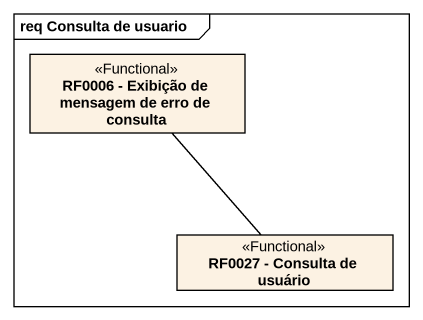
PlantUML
@startuml
mainframe req Consulta de usuario
hide circle
hide empty members
class "RF0006 - Exibição de mensagem de erro de consulta" as RF0006_Exibição_de_mensagem <<Functional>>
class "RF0027 - Consulta de usuário" as RF0027_Consulta_de_usuário <<Functional>>
RF0006_Exibição_de_mensagem -- RF0027_Consulta_de_usuário
@enduml
